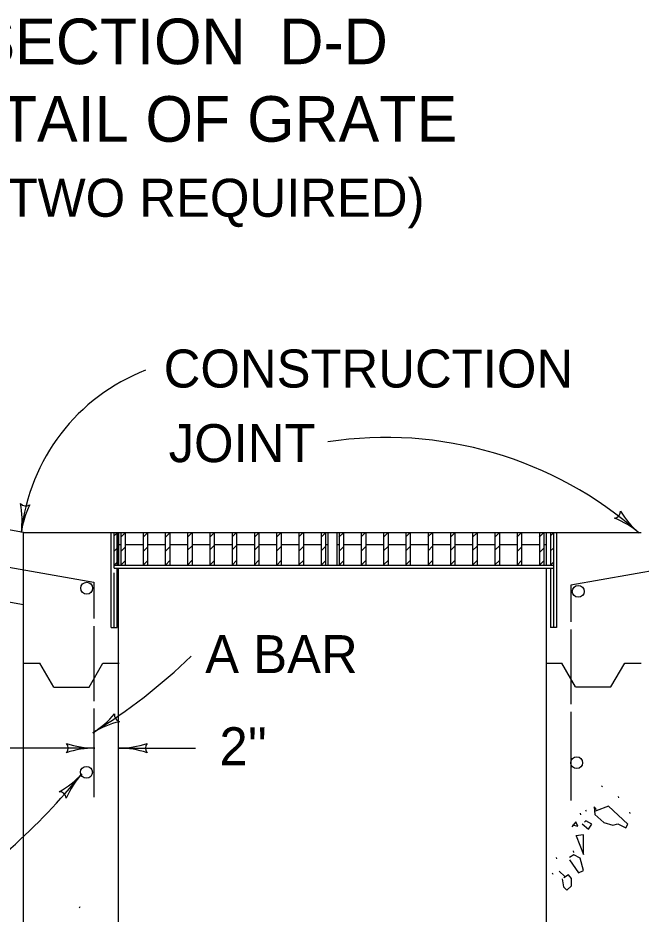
# Model space of a CAD drawing. Extents: x 1000 to 1036.3, y 1000 to 1022.
# Drawn here: x 1020.569 to 1023.848, y 1009.995 to 1014.71 of the extents above; entities that cross this region are included whole.
import ezdxf

# ---------------------------------------------------------------- set-up
doc = ezdxf.new("R2010")
doc.units = 0
doc.layers.add('Level 1', color=7, linetype='Continuous')
doc.layers.add('Level 2', color=7, linetype='Continuous')

msp = doc.modelspace()

# ---------------------------------------------------------------- linework, layer by layer
at = {"layer": 'Level 1'}
for p, q in [((1020.5985, 1012.0023), (1019.1236, 1012.2623)), ((1020.5985, 1008.5023), (1020.5985, 1012.0023)), ((1020.5985, 1012.0023), (1021.8881, 1012.0023)), ((1021.0594, 1011.5023), (1021.0594, 1012.0023)), ((1021.075, 1011.8143), (1021.075, 1012.0023)), ((1021.0755, 1011.9853), (1021.0899, 1011.9997)), ((1021.0907, 1011.8308), (1021.0907, 1012.0023)), ((1021.0985, 1011.8303), (1021.0985, 1012.0023)), ((1021.0985, 1012.0023), (1021.0985, 1011.8304)), ((1021.1103, 1012.0023), (1021.1103, 1011.8304)), ((1021.1103, 1011.9783), (1021.1333, 1012.0013)), ((1021.1338, 1012.0023), (1021.1338, 1011.8304)), ((1021.2275, 1012.0023), (1021.2275, 1011.8304)), ((1021.2276, 1011.9783), (1021.2506, 1012.0013)), ((1021.2509, 1012.0023), (1021.2509, 1011.8304)), ((1021.3447, 1012.0023), (1021.3447, 1011.8304)), ((1021.3449, 1011.9785), (1021.3679, 1012.0015)), ((1021.3681, 1012.0023), (1021.3681, 1011.8304)), ((1021.4615, 1011.9785), (1021.4845, 1012.0015)), ((1021.4618, 1012.0023), (1021.4618, 1011.8304)), ((1021.4853, 1012.0023), (1021.4853, 1011.8304)), ((1021.5791, 1012.0023), (1021.5791, 1011.8304)), ((1021.5791, 1011.9785), (1021.6021, 1012.0015)), ((1021.6025, 1012.0023), (1021.6025, 1011.8304)), ((1021.696, 1011.9792), (1021.719, 1012.0022)), ((1021.6963, 1012.0023), (1021.6963, 1011.8304)), ((1021.7197, 1012.0023), (1021.7197, 1011.8304)), ((1021.8134, 1012.0023), (1021.8134, 1011.8304)), ((1021.8135, 1011.9785), (1021.8365, 1012.0015)), ((1021.8368, 1012.0023), (1021.8368, 1011.8304)), ((1021.8881, 1012.0023), (1022.037, 1012.0023)), ((1021.9304, 1011.9785), (1021.9534, 1012.0015)), ((1021.9306, 1012.0023), (1021.9306, 1011.8304)), ((1021.9541, 1012.0023), (1021.9541, 1011.8304)), ((1022.037, 1012.0023), (1023.8485, 1012.0023)), ((1022.0474, 1011.9788), (1022.0704, 1012.0018)), ((1022.0478, 1012.0023), (1022.0478, 1011.8304)), ((1022.0713, 1012.0023), (1022.0713, 1011.8304)), ((1022.165, 1012.0023), (1022.165, 1011.8304)), ((1022.1651, 1011.9785), (1022.1881, 1012.0015)), ((1022.1884, 1012.0023), (1022.1884, 1011.8304)), ((1022.2001, 1012.0023), (1022.2001, 1011.8304)), ((1022.2469, 1012.0023), (1022.2469, 1011.8304)), ((1022.2586, 1011.9785), (1022.2816, 1012.0015)), ((1022.2587, 1012.0023), (1022.2587, 1011.8304)), ((1022.2822, 1012.0023), (1022.2822, 1011.8304)), ((1022.3759, 1012.0023), (1022.3759, 1011.8304)), ((1022.3759, 1011.9792), (1022.3989, 1012.0022)), ((1022.3993, 1012.0023), (1022.3993, 1011.8304)), ((1022.4931, 1012.0023), (1022.4931, 1011.8304)), ((1022.4933, 1011.9785), (1022.5163, 1012.0015)), ((1022.5165, 1012.0023), (1022.5165, 1011.8304)), ((1022.6097, 1011.9788), (1022.6327, 1012.0018)), ((1022.6103, 1012.0023), (1022.6103, 1011.8304)), ((1022.6337, 1012.0023), (1022.6337, 1011.8304)), ((1022.7268, 1011.9788), (1022.7498, 1012.0018)), ((1022.7275, 1012.0023), (1022.7275, 1011.8304)), ((1022.7509, 1012.0023), (1022.7509, 1011.8304)), ((1022.8447, 1012.0023), (1022.8447, 1011.8304)), ((1022.8453, 1011.9785), (1022.8683, 1012.0015)), ((1022.8681, 1012.0023), (1022.8681, 1011.8304)), ((1022.9618, 1012.0023), (1022.9618, 1011.8304)), ((1022.9618, 1011.9771), (1022.9848, 1012.0001)), ((1022.9853, 1012.0023), (1022.9853, 1011.8304)), ((1023.0788, 1011.978), (1023.1018, 1012.001)), ((1023.079, 1012.0023), (1023.079, 1011.8304)), ((1023.1025, 1012.0023), (1023.1025, 1011.8304)), ((1023.1944, 1011.978), (1023.2174, 1012.001)), ((1023.1963, 1012.0023), (1023.1963, 1011.8304)), ((1023.2197, 1012.0023), (1023.2197, 1011.8304)), ((1023.3118, 1011.9771), (1023.3348, 1012.0001)), ((1023.3134, 1012.0023), (1023.3134, 1011.8304)), ((1023.3368, 1012.0023), (1023.3368, 1011.8304)), ((1023.3485, 1012.0023), (1023.3485, 1011.8303)), ((1023.3708, 1011.9854), (1023.3852, 1011.9998)), ((1023.3719, 1012.0023), (1023.3719, 1011.8304)), ((1023.3875, 1012.0023), (1023.3875, 1011.8304)), ((1023.4032, 1012.0023), (1023.4032, 1011.5023)), ((1021.0755, 1011.9045), (1021.0899, 1011.9189)), ((1021.0985, 1011.9398), (1021.1095, 1011.9398)), ((1021.11, 1011.9024), (1021.133, 1011.9254)), ((1021.1339, 1011.9398), (1021.2269, 1011.9398)), ((1021.2276, 1011.9024), (1021.2506, 1011.9254)), ((1021.2503, 1011.9398), (1021.3443, 1011.9398)), ((1021.3449, 1011.9042), (1021.3679, 1011.9272)), ((1021.3676, 1011.9398), (1021.4613, 1011.9398)), ((1021.4623, 1011.9097), (1021.4853, 1011.9327)), ((1021.485, 1011.9398), (1021.5788, 1011.9398)), ((1021.5796, 1011.9104), (1021.6026, 1011.9334)), ((1021.6023, 1011.9398), (1021.6953, 1011.9398)), ((1021.697, 1011.9107), (1021.72, 1011.9337)), ((1021.7192, 1011.9398), (1021.813, 1011.9398)), ((1021.8138, 1011.9097), (1021.8368, 1011.9327)), ((1021.8368, 1011.9398), (1021.9303, 1011.9398)), ((1021.9314, 1011.9066), (1021.9544, 1011.9296)), ((1021.9538, 1011.9398), (1022.0478, 1011.9398)), ((1022.0483, 1011.9065), (1022.0713, 1011.9295)), ((1022.0713, 1011.9398), (1022.1648, 1011.9398)), ((1022.1651, 1011.9065), (1022.1881, 1011.9295)), ((1022.1881, 1011.9398), (1022.2001, 1011.9398)), ((1022.2469, 1011.9398), (1022.2579, 1011.9398)), ((1022.2593, 1011.9043), (1022.2823, 1011.9273)), ((1022.2823, 1011.9398), (1022.3753, 1011.9398)), ((1022.3759, 1011.904), (1022.3989, 1011.927)), ((1022.3987, 1011.9398), (1022.4928, 1011.9398)), ((1022.4936, 1011.9053), (1022.5166, 1011.9283)), ((1022.516, 1011.9398), (1022.6098, 1011.9398)), ((1022.6101, 1011.9053), (1022.6331, 1011.9283)), ((1022.6334, 1011.9398), (1022.7273, 1011.9398)), ((1022.7279, 1011.9067), (1022.7509, 1011.9297)), ((1022.7508, 1011.9398), (1022.8438, 1011.9398)), ((1022.8453, 1011.9084), (1022.8683, 1011.9314)), ((1022.8676, 1011.9398), (1022.9614, 1011.9398)), ((1022.9618, 1011.9069), (1022.9848, 1011.9299)), ((1022.9853, 1011.9398), (1023.0788, 1011.9398)), ((1023.0793, 1011.9093), (1023.1023, 1011.9323)), ((1023.1023, 1011.9398), (1023.1963, 1011.9398)), ((1023.1963, 1011.9028), (1023.2193, 1011.9258)), ((1023.2198, 1011.9398), (1023.3133, 1011.9398)), ((1023.3133, 1011.8968), (1023.3363, 1011.9198)), ((1023.3365, 1011.9398), (1023.3485, 1011.9398)), ((1023.3721, 1011.9056), (1023.3865, 1011.92)), ((1020.5989, 1011.6213), (1019.1225, 1011.8817)), ((1021.1103, 1011.8304), (1021.1333, 1011.8534)), ((1021.2281, 1011.8312), (1021.2511, 1011.8542)), ((1021.3454, 1011.8314), (1021.3684, 1011.8544)), ((1021.4615, 1011.8314), (1021.4845, 1011.8544)), ((1021.5788, 1011.8309), (1021.6018, 1011.8539)), ((1021.696, 1011.8314), (1021.719, 1011.8544)), ((1021.8128, 1011.8314), (1021.8358, 1011.8544)), ((1021.9308, 1011.8314), (1021.9538, 1011.8544)), ((1022.048, 1011.832), (1022.071, 1011.855)), ((1022.1653, 1011.831), (1022.1883, 1011.854)), ((1022.2593, 1011.831), (1022.2823, 1011.854)), ((1022.3768, 1011.8318), (1022.3998, 1011.8548)), ((1022.4936, 1011.8318), (1022.5166, 1011.8548)), ((1022.6108, 1011.832), (1022.6338, 1011.855)), ((1022.7279, 1011.832), (1022.7509, 1011.855)), ((1022.8458, 1011.832), (1022.8688, 1011.855)), ((1022.9632, 1011.8326), (1022.9862, 1011.8556)), ((1023.0793, 1011.8322), (1023.1023, 1011.8552)), ((1023.1963, 1011.8313), (1023.2193, 1011.8543)), ((1023.3128, 1011.8308), (1023.3358, 1011.8538)), ((1021.075, 1011.8304), (1021.0894, 1011.8448)), ((1021.075, 1011.8304), (1022.2469, 1011.8304)), ((1021.0753, 1011.8148), (1022.0373, 1011.8148)), ((1021.0907, 1011.5023), (1021.0907, 1011.8143)), ((1021.0985, 1009.0551), (1021.0985, 1011.8148)), ((1022.0373, 1011.8148), (1022.1096, 1011.8148)), ((1022.1096, 1011.8148), (1023.3878, 1011.8148)), ((1022.2469, 1011.8304), (1023.3875, 1011.8304)), ((1023.3485, 1011.8139), (1023.3485, 1009.0118)), ((1023.3719, 1011.8148), (1023.3719, 1011.5023)), ((1023.3728, 1011.8323), (1023.3872, 1011.8468)), ((1023.3875, 1011.8301), (1023.3875, 1011.8148)), ((1023.3875, 1011.8148), (1023.3875, 1011.5023)), ((1021.075, 1011.5023), (1021.075, 1011.7896)), ((1021.0594, 1011.5023), (1021.0907, 1011.5023)), ((1023.4032, 1011.5023), (1023.3719, 1011.5023)), ((1020.5988, 1011.3143), (1020.6853, 1011.3143)), ((1020.7573, 1011.1893), (1020.6853, 1011.3143)), ((1020.9437, 1011.1893), (1021.0159, 1011.3143)), ((1021.0159, 1011.3143), (1021.1018, 1011.3143)), ((1023.3489, 1011.3147), (1023.4312, 1011.3147)), ((1023.5033, 1011.1897), (1023.4312, 1011.3147)), ((1023.6896, 1011.1897), (1023.7618, 1011.3147)), ((1023.7618, 1011.3147), (1023.8478, 1011.3147)), ((1020.7573, 1011.1893), (1020.9437, 1011.1893)), ((1023.5033, 1011.1897), (1023.6896, 1011.1897)), ((1020.974, 1010.8684), (1020.474, 1010.8684)), ((1021.099, 1010.8684), (1021.5031, 1010.8684))]:
    msp.add_line(p, q, dxfattribs=at)
for points in [[(1023.6438, 1010.6698), (1023.6405, 1010.6638)], [(1023.7272, 1010.6139), (1023.7297, 1010.6058)], [(1023.5561, 1010.5439), (1023.5586, 1010.5357)], [(1023.6005, 1010.5593), (1023.6043, 1010.5188), (1023.653, 1010.4765), (1023.7, 1010.462), (1023.7257, 1010.4698), (1023.7683, 1010.4491), (1023.7779, 1010.4682), (1023.6769, 1010.5619), (1023.6117, 1010.5385), (1023.6004, 1010.5354)], [(1023.6127, 1010.5452), (1023.6018, 1010.5584)], [(1023.7869, 1010.5315), (1023.7894, 1010.5233)], [(1023.5274, 1010.5256), (1023.5299, 1010.5173)], [(1023.5373, 1010.469), (1023.5713, 1010.4425), (1023.5896, 1010.4674), (1023.5572, 1010.4856), (1023.5498, 1010.4778)], [(1023.4877, 1010.4648), (1023.5162, 1010.4568), (1023.5055, 1010.4808), (1023.4833, 1010.4532)], [(1023.5062, 1010.4063), (1023.5452, 1010.308), (1023.5453, 1010.4121), (1023.5052, 1010.4061)], [(1023.4009, 1010.2933), (1023.4034, 1010.285)], [(1023.4711, 1010.2801), (1023.5188, 1010.2116), (1023.5449, 1010.2238), (1023.528, 1010.289), (1023.4937, 1010.3058), (1023.4711, 1010.292)], [(1023.4905, 1010.3277), (1023.4931, 1010.3194)], [(1023.3806, 1010.2126), (1023.3832, 1010.2043)], [(1023.4463, 1010.193), (1023.4173, 1010.2215)], [(1023.4333, 1010.1799), (1023.4398, 1010.1378), (1023.458, 1010.1203), (1023.4822, 1010.143), (1023.4828, 1010.1821), (1023.4654, 1010.2008), (1023.441, 1010.1856)], [(1020.8951, 1010.0327), (1020.8918, 1010.0267)]]:
    msp.add_lwpolyline(points, dxfattribs=at)
for centre, radius, start, end in [((1021.6124, 1011.894), 1.031, 111.1186, 173.9257), ((1022.5059, 1010.4867), 2.0158, 48.6351, 98.7248), ((1020.6104, 1012.1798), 0.0375, 221.2861, 303.4028), ((1020.1224, 1012.0642), 0.4687, 352.5115, 11.1803), ((1021.0519, 1011.942), 0.4687, 153.8587, 172.5054), ((1023.7022, 1012.1149), 0.0375, 278.462, 0.5787), ((1024.1413, 1012.357), 0.4687, 211.0346, 229.6813), ((1023.5348, 1011.6421), 0.4687, 49.6874, 68.3562), ((1020.1224, 1012.0642), 0.4687, 352.4993, 352.5115), ((1023.5348, 1011.6421), 0.4687, 49.6752, 49.6874), ((1019.3641, 1013.5399), 3.0445, 301.6801, 314.0635), ((1020.7159, 1011.3474), 0.4688, 301.8069, 320.4757), ((1021.1145, 1011.043), 0.0375, 170.5815, 252.6982), ((1021.2101, 1010.5507), 0.4688, 103.154, 121.8008), ((1020.7159, 1011.3474), 0.4688, 301.7946, 301.8069), ((1020.7958, 1010.8685), 0.0375, 318.7746, 40.8913), ((1020.7958, 1010.8685), 0.0375, 318.7746, 40.8913), ((1020.974, 1010.3997), 0.4687, 90, 108.6688), ((1020.974, 1010.3997), 0.4687, 90, 108.6688), ((1020.974, 1011.3372), 0.4687, 251.3472, 269.9939), ((1020.974, 1011.3372), 0.4687, 251.3472, 269.9939), ((1020.974, 1010.3997), 0.4687, 89.9878, 90), ((1020.974, 1010.3997), 0.4687, 89.9878, 90), ((1021.099, 1011.3372), 0.4688, 269.9878, 270), ((1021.099, 1011.3372), 0.4688, 270, 288.6688), ((1021.099, 1010.3997), 0.4688, 71.3472, 89.9939), ((1021.2773, 1010.8684), 0.0375, 138.7746, 220.8913), ((1018.2629, 1012.881), 3.4054, 302.63, 320.8953), ((1020.5577, 1011.0474), 0.4688, 299.2375, 317.8842), ((1020.5577, 1011.0474), 0.4688, 299.2375, 317.8842), ((1021.2532, 1010.4188), 0.4688, 137.8903, 156.5591), ((1021.2532, 1010.4188), 0.4688, 137.8903, 156.5591), ((1021.2532, 1010.4188), 0.4688, 137.8781, 137.8903), ((1021.2532, 1010.4188), 0.4688, 137.8781, 137.8903), ((1020.7859, 1010.6009), 0.0375, 6.6649, 88.7816), ((1020.7859, 1010.6009), 0.0375, 6.6649, 88.7816)]:
    msp.add_arc(centre, radius, start, end, dxfattribs=at)
at = {"layer": 'Level 2'}
for p, q in [((1020.4546, 1011.8323), (1020.9694, 1011.7414)), ((1023.9938, 1011.8156), (1023.479, 1011.7248)), ((1020.9694, 1011.7414), (1020.9694, 1011.5493)), ((1023.479, 1011.7248), (1023.479, 1011.5327)), ((1020.9694, 1011.5097), (1020.9694, 1011.1158)), ((1023.479, 1011.493), (1023.479, 1011.0992)), ((1020.9694, 1011.0762), (1020.9694, 1010.6096)), ((1023.479, 1011.0595), (1023.479, 1010.5929))]:
    msp.add_line(p, q, dxfattribs=at)
for centre in [(1020.9311, 1011.7094), (1023.5173, 1011.6928), (1023.5094, 1010.7913), (1020.9298, 1010.7408)]:
    msp.add_circle(centre, 0.0313, dxfattribs=at)

# ---------------------------------------------------------------- texts
at = {"layer": 'Level 1'}
for s, height, p in [('SECTION  D-D', 0.24, (1020.3403, 1014.4662)), ('DETAIL OF GRATE', 0.24, (1020.0276, 1014.0583)), ('(TWO REQUIRED)', 0.2, (1020.4207, 1013.6636)), ('CONSTRUCTION', 0.2, (1021.3361, 1012.7651)), ('JOINT', 0.2, (1021.3622, 1012.3726)), ('A BAR', 0.2, (1021.5545, 1011.2624)), ("2''", 0.2, (1021.6294, 1010.7778))]:
    msp.add_text(s, height=height, dxfattribs=at).set_placement(p)

doc.saveas('drawing.dxf')
